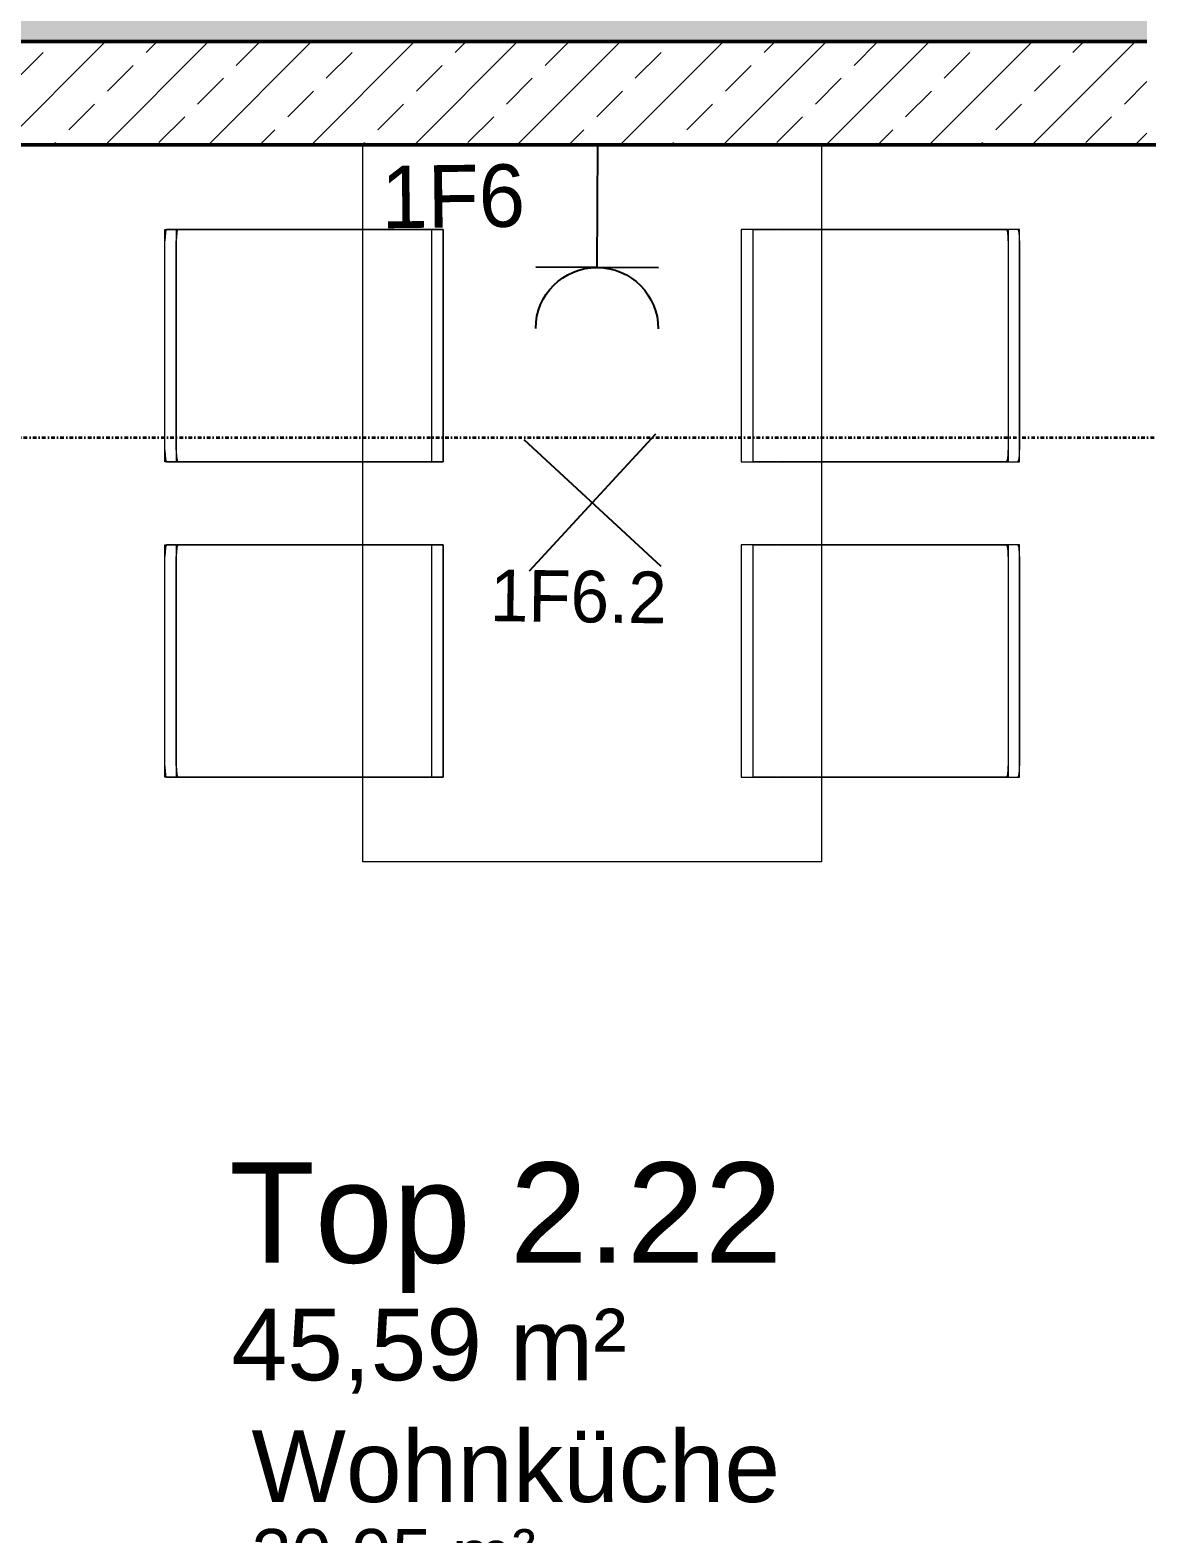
# Model space of a CAD drawing. Header units: metres. Extents: x -17679 to 22565, y -12299 to 33430.
# Drawn here: x 6847 to 8795, y 17668 to 20290 of the extents above; entities that cross this region are included whole.
import ezdxf
from ezdxf.enums import TextEntityAlignment as Align

# ---------------------------------------------------------------- set-up
doc = ezdxf.new("R2010")
doc.units = ezdxf.units.M
doc.linetypes.add('Strich Punkt Mittel', pattern=[0.015875, 0.00635, -0.004763, 0, -0.004763])
doc.layers.get('0').update_dxf_attribs({"color": 252})
for name, color, linetype, lineweight in [('A_Moebel', 6, 'Continuous', 13), ('A_Raeume_', 7, 'Continuous', 5), ('A_Raeume_Beschriftung_', 7, 'Continuous', 9), ('A_Raster_', 1, 'Continuous', 9), ('A_Waende', 7, 'Continuous', 13)]:
    doc.layers.add(name, color=color, linetype=linetype, lineweight=lineweight)
doc.layers.add('E_Steckdose+Schalter', color=150, linetype='Continuous', true_color=0x0b6cf4)
doc.styles.add('Arial_1', font='arial.ttf', dxfattribs={"height": 0.175})
doc.styles.add('Arial_2', font='arial.ttf', dxfattribs={"height": 0.09})
doc.styles.add('Arial_4', font='arial.ttf', dxfattribs={"height": 0.125})
doc.styles.add('ET_LEGENDE - Wohnung$0$ROMANS', font='romans.shx', dxfattribs={"width": 0.6})

# ---------------------------------------------------------------- blocks, each defined once
blk = doc.blocks.new('*U543')
for p, q in [((-70.7, -70.7), (70.7, 70.7)), ((70.7, -70.7), (-70.7, 70.7))]:
    blk.add_line(p, q)
at = {"style": 'ET_LEGENDE - Wohnung$0$ROMANS', "width": 0.6, "flags": 1}
for tag, p in [('RAUMBUCHNUMMER', (0, -400)), ('ANLAGE', (0, -550))]:
    blk.add_attdef(tag, text='', height=100, dxfattribs=at).set_placement(p, align=Align.MIDDLE)
for tag, p in [('TEILANLAGE_NR', (0, -700)), ('KOMPONENTE', (0, -850)), ('KOMPONENTE_NR', (0, -1000)), ('BEZEICHNUNG', (0, -1150)), ('TYP', (0, -1300)), ('HERSTELLER', (0, -1450)), ('MODEL', (0, -1600)), ('LEISTUNG_MAX', (0, -1750)), ('SPEZIFISCH_1', (0, -1900)), ('SPEZIFISCH_2', (0, -2050)), ('SPEZIFISCH_3', (0, -2200)), ('SPEZIFISCH_4', (0, -2350)), ('SPEZIFISCH_5', (0, -2500)), ('GEWERKE_CODE', (0, -2650)), ('LV_POS', (0, -2800)), ('ZAEHLER', (0, -2950)), ('PLATZHALTER_1', (0, -3100)), ('PLATZHALTER_2', (0, -3250)), ('PLATZHALTER_3', (0, -3400)), ('JOBLISTE_VDMA', (0, -3550)), ('ET_SPEZIFISCH_1', (0, -3700)), ('ET_SPEZIFISCH_2', (0, -3850)), ('ET_SPEZIFISCH_3', (0, -4000)), ('ET_SPEZIFISCH_4', (0, -4150)), ('ET_SPEZIFISCH_5', (0, -4300)), ('ET_SPEZIFISCH_6', (0, -4450)), ('ET_SPEZIFISCH_7', (0, -4600))]:
    blk.add_attdef(tag, text='', height=100, dxfattribs=at).set_placement(p, align=Align.MIDDLE_CENTER)
blk = doc.blocks.new('*U553')
for p, q in [((62.5, 0), (-62.5, 0)), ((0, 0), (0, -125))]:
    blk.add_line(p, q)
blk.add_arc((0, 62.5), 62.5, 180, 0)
at = {"style": 'ET_LEGENDE - Wohnung$0$ROMANS', "width": 0.8, "flags": 1}
for tag, p in [('RAUMBUCHNUMMER', (0, -425)), ('ANLAGE', (0, -595.4)), ('TEILANLAGE_NR', (0, -755.5)), ('KOMPONENTE', (0, -901.3)), ('KOMPONENTE_NR', (0, -1063.3)), ('BEZEICHNUNG', (0, -1205.6)), ('TYP', (0, -1346.7)), ('HERSTELLER', (0, -1514.1)), ('MODEL', (0, -1677.3)), ('LEISTUNG_MAX', (0, -1851.5)), ('SPEZIFISCH_1', (0, -2012.8)), ('SPEZIFISCH_2', (0, -2200)), ('SPEZIFISCH_3', (0, -2374.2)), ('SPEZIFISCH_4', (0, -2548.5)), ('SPEZIFISCH_5', (0, -2722.7)), ('GEWERKE_CODE', (0, -2897)), ('LV_POS', (0, -3071.2)), ('ZAEHLER', (0, -3245.5)), ('PLATZHALTER_1', (0, -3419.7)), ('PLATZHALTER_2', (0, -3594)), ('PLATZHALTER_3', (0, -3768.2)), ('JOBLISTE_VDMA', (0, -3942.5)), ('ET_SPEZIFISCH_1', (0, -4116.7)), ('ET_SPEZIFISCH_2', (0, -4291)), ('ET_SPEZIFISCH_3', (0, -4465.2)), ('ET_SPEZIFISCH_4', (0, -4639.5)), ('ET_SPEZIFISCH_5', (0, -4813.7)), ('ET_SPEZIFISCH_6', (0, -4988)), ('ET_SPEZIFISCH_7', (0, -5162.2))]:
    blk.add_attdef(tag, text='', height=100, dxfattribs=at).set_placement(p, align=Align.MIDDLE)
blk = doc.blocks.new('Moeb_Esstisch_rechteckig_bear - 125 x 80-V29-263_PP_03DG_BT2')
at = {"layer": 'A_Moebel', "color": 8}
for p, q in [((-1.4191, 0.7452), (-1.4391, 0.7452)), ((-1.4391, 0.7452), (-1.4391, 0.7423)), ((-1.4391, 0.7423), (-1.4391, 0.4)), ((-1.4391, 0.7423), (-1.4391, 0.7225)), ((-1.4391, 0.7423), (-1.4391, 0.6914)), ((-1.0541, 0.7452), (-1.4191, 0.7452)), ((-1.4191, 0.7452), (-1.0541, 0.7452)), ((-1.0341, 0.7452), (-1.0541, 0.7452)), ((-1.0341, 0.7423), (-1.0341, 0.7452)), ((-1.0341, 0.4), (-1.0341, 0.7423)), ((-1.0341, 0.7225), (-1.0341, 0.7423)), ((-1.0341, 0.6914), (-1.0341, 0.7423)), ((-0.8691, 0.7452), (-0.8891, 0.7452)), ((-0.8891, 0.7452), (-0.8891, 0.7423)), ((-0.8891, 0.7423), (-0.8891, 0.4)), ((-0.8891, 0.7423), (-0.8891, 0.7225)), ((-0.8891, 0.7423), (-0.8891, 0.6914)), ((-0.5041, 0.7452), (-0.8691, 0.7452)), ((-0.8691, 0.7452), (-0.5041, 0.7452)), ((-0.4841, 0.7452), (-0.5041, 0.7452)), ((-0.4841, 0.7423), (-0.4841, 0.7452)), ((-0.4841, 0.4), (-0.4841, 0.7423)), ((-0.4841, 0.7225), (-0.4841, 0.7423)), ((-0.4841, 0.6914), (-0.4841, 0.7423)), ((-1.4391, 0.7255), (-1.4385, 0.7255)), ((-1.4391, 0.6716), (-1.4391, 0.7225)), ((-1.4384, 0.7255), (-1.4365, 0.7255)), ((-1.4364, 0.7255), (-1.4334, 0.7255)), ((-1.4332, 0.7255), (-1.4291, 0.7255)), ((-1.4291, 0.7255), (-1.4243, 0.7255)), ((-1.4242, 0.7255), (-1.4191, 0.7255)), ((-1.4191, 0.7255), (-1.0541, 0.7255)), ((-1.4191, 0.7255), (-1.0541, 0.7255)), ((-1.0541, 0.7255), (-1.0489, 0.7255)), ((-1.0489, 0.7255), (-1.0442, 0.7255)), ((-1.0441, 0.7255), (-1.0401, 0.7255)), ((-1.0399, 0.7255), (-1.037, 0.7255)), ((-1.0367, 0.7255), (-1.035, 0.7255)), ((-1.0347, 0.7255), (-1.0342, 0.7255)), ((-1.0341, 0.7225), (-1.0341, 0.6716)), ((-0.8891, 0.7255), (-0.8885, 0.7255)), ((-0.8891, 0.6716), (-0.8891, 0.7225)), ((-0.8884, 0.7255), (-0.8865, 0.7255)), ((-0.8864, 0.7255), (-0.8834, 0.7255)), ((-0.8832, 0.7255), (-0.8791, 0.7255)), ((-0.8791, 0.7255), (-0.8743, 0.7255)), ((-0.8742, 0.7255), (-0.8691, 0.7255)), ((-0.8691, 0.7255), (-0.5041, 0.7255)), ((-0.8691, 0.7255), (-0.5041, 0.7255)), ((-0.5041, 0.7255), (-0.4989, 0.7255)), ((-0.4989, 0.7255), (-0.4942, 0.7255)), ((-0.4941, 0.7255), (-0.4901, 0.7255)), ((-0.4899, 0.7255), (-0.487, 0.7255)), ((-0.4867, 0.7255), (-0.485, 0.7255)), ((-0.4847, 0.7255), (-0.4842, 0.7255)), ((-0.4841, 0.7225), (-0.4841, 0.6716)), ((-1.4391, 0.6914), (-1.4391, 0.6868)), ((-1.4391, 0.6868), (-1.4391, 0.6783)), ((-1.0341, 0.6868), (-1.0341, 0.6914)), ((-1.0341, 0.6783), (-1.0341, 0.6868)), ((-0.8891, 0.6914), (-0.8891, 0.6868)), ((-0.8891, 0.6868), (-0.8891, 0.6783)), ((-0.4841, 0.6868), (-0.4841, 0.6914)), ((-0.4841, 0.6783), (-0.4841, 0.6868)), ((-1.4391, 0.6783), (-1.4391, 0.6663)), ((-1.4391, 0.6193), (-1.4391, 0.6716)), ((-1.4391, 0.6663), (-1.4391, 0.6517)), ((-1.0341, 0.6663), (-1.0341, 0.6783)), ((-1.0341, 0.6716), (-1.0341, 0.6193)), ((-1.0341, 0.6517), (-1.0341, 0.6663)), ((-0.8891, 0.6783), (-0.8891, 0.6663)), ((-0.8891, 0.6193), (-0.8891, 0.6716)), ((-0.8891, 0.6663), (-0.8891, 0.6517)), ((-0.4841, 0.6663), (-0.4841, 0.6783)), ((-0.4841, 0.6716), (-0.4841, 0.6193)), ((-0.4841, 0.6517), (-0.4841, 0.6663)), ((-1.4391, 0.6517), (-1.4391, 0.6353)), ((-1.4391, 0.6353), (-1.4391, 0.6181)), ((-1.0341, 0.6353), (-1.0341, 0.6517)), ((-1.0341, 0.6181), (-1.0341, 0.6353)), ((-0.8891, 0.6517), (-0.8891, 0.6353)), ((-0.8891, 0.6353), (-0.8891, 0.6181)), ((-0.4841, 0.6353), (-0.4841, 0.6517)), ((-0.4841, 0.6181), (-0.4841, 0.6353)), ((-1.4391, 0.4), (-1.4391, 0.6193)), ((-1.4391, 0.6181), (-1.4391, 0.4)), ((-1.0341, 0.6193), (-1.0341, 0.4)), ((-1.0341, 0.4), (-1.0341, 0.6181)), ((-0.8891, 0.4), (-0.8891, 0.6193)), ((-0.8891, 0.6181), (-0.8891, 0.4)), ((-0.4841, 0.6193), (-0.4841, 0.4)), ((-0.4841, 0.4), (-0.4841, 0.6181)), ((-1.5866, 0.4), (-0.3366, 0.4)), ((-1.5866, 0.4), (-0.3366, 0.4)), ((-1.4391, 0.4), (-1.4391, 0.2599)), ((-1.4391, 0.4), (-1.4391, 0.3221)), ((-1.4391, 0.3232), (-1.4391, 0.4)), ((-1.0341, 0.2599), (-1.0341, 0.4)), ((-1.0341, 0.4), (-1.0341, 0.3232)), ((-1.0341, 0.3221), (-1.0341, 0.4)), ((-0.8891, 0.4), (-0.8891, 0.2599)), ((-0.8891, 0.4), (-0.8891, 0.3221)), ((-0.8891, 0.3232), (-0.8891, 0.4)), ((-0.4841, 0.2599), (-0.4841, 0.4)), ((-0.4841, 0.4), (-0.4841, 0.3232)), ((-0.4841, 0.3221), (-0.4841, 0.4)), ((-0.3366, 0.4), (-0.3366, -0.4)), ((-0.3366, 0.4), (-0.3366, -0.4)), ((-1.4391, 0.3232), (-1.4391, 0.2599)), ((-1.4391, 0.2932), (-1.4391, 0.3221)), ((-1.0341, 0.2599), (-1.0341, 0.3232)), ((-1.0341, 0.3221), (-1.0341, 0.3117)), ((-0.8891, 0.3232), (-0.8891, 0.2599)), ((-0.8891, 0.2932), (-0.8891, 0.3221)), ((-0.4841, 0.2599), (-0.4841, 0.3232)), ((-0.4841, 0.3221), (-0.4841, 0.2932)), ((-1.4391, 0.2798), (-1.4391, 0.2928)), ((-1.0341, 0.3117), (-1.0341, 0.2932)), ((-1.0341, 0.2928), (-1.0341, 0.2818)), ((-0.8891, 0.2863), (-0.8891, 0.2928)), ((-0.4841, 0.2928), (-0.4841, 0.2863)), ((-1.4391, 0.2798), (-1.4391, 0.2599)), ((-1.4391, 0.2798), (-1.0341, 0.2798)), ((-1.0341, 0.2818), (-1.0341, 0.2798)), ((-1.0341, 0.2599), (-1.0341, 0.2798)), ((-0.8891, 0.2798), (-0.8891, 0.2863)), ((-0.8891, 0.2798), (-0.8891, 0.2599)), ((-0.8891, 0.2798), (-0.4841, 0.2798)), ((-0.4841, 0.2863), (-0.4841, 0.2798)), ((-0.4841, 0.2599), (-0.4841, 0.2798)), ((-1.4391, 0.2599), (-1.0341, 0.2599)), ((-1.4391, 0.2599), (-1.0341, 0.2599)), ((-0.8891, 0.2599), (-0.4841, 0.2599)), ((-0.8891, 0.2599), (-0.4841, 0.2599)), ((-1.4391, -0.2599), (-1.0341, -0.2599)), ((-1.4391, -0.4), (-1.4391, -0.2599)), ((-1.4391, -0.2599), (-1.4391, -0.3232)), ((-1.4391, -0.2599), (-1.4391, -0.2798)), ((-1.0341, -0.2599), (-1.4391, -0.2599)), ((-1.0341, -0.2599), (-1.0341, -0.4)), ((-1.0341, -0.2798), (-1.0341, -0.2599)), ((-1.0341, -0.3232), (-1.0341, -0.2599)), ((-0.8891, -0.2599), (-0.4841, -0.2599)), ((-0.8891, -0.4), (-0.8891, -0.2599)), ((-0.8891, -0.2599), (-0.8891, -0.3232)), ((-0.8891, -0.2599), (-0.8891, -0.2798)), ((-0.4841, -0.2599), (-0.8891, -0.2599)), ((-0.4841, -0.2599), (-0.4841, -0.4)), ((-0.4841, -0.2798), (-0.4841, -0.2599)), ((-0.4841, -0.3232), (-0.4841, -0.2599)), ((-1.4391, -0.2863), (-1.4391, -0.2798)), ((-1.0341, -0.2798), (-1.4391, -0.2798)), ((-1.4391, -0.2928), (-1.4391, -0.2863)), ((-1.0341, -0.2798), (-1.0341, -0.2928)), ((-0.8891, -0.2863), (-0.8891, -0.2798)), ((-0.4841, -0.2798), (-0.8891, -0.2798)), ((-0.8891, -0.2928), (-0.8891, -0.2863)), ((-0.4841, -0.2798), (-0.4841, -0.2818)), ((-0.4841, -0.2818), (-0.4841, -0.2863)), ((-0.4841, -0.2863), (-0.4841, -0.2928)), ((-1.4391, -0.3221), (-1.4391, -0.2932)), ((-1.0341, -0.2932), (-1.0341, -0.3018)), ((-1.0341, -0.3018), (-1.0341, -0.3221)), ((-0.8891, -0.3221), (-0.8891, -0.2932)), ((-0.4841, -0.2932), (-0.4841, -0.3117)), ((-0.4841, -0.3117), (-0.4841, -0.3221)), ((-1.4391, -0.3221), (-1.4391, -0.4)), ((-1.4391, -0.4), (-1.4391, -0.3232)), ((-1.0341, -0.4), (-1.0341, -0.3221)), ((-1.0341, -0.3232), (-1.0341, -0.4)), ((-0.8891, -0.3221), (-0.8891, -0.4)), ((-0.8891, -0.4), (-0.8891, -0.3232)), ((-0.4841, -0.4), (-0.4841, -0.3221)), ((-0.4841, -0.3232), (-0.4841, -0.4)), ((-0.3366, -0.4), (-1.5866, -0.4)), ((-0.3366, -0.4), (-1.5866, -0.4)), ((-1.4391, -0.7423), (-1.4391, -0.4)), ((-1.4391, -0.6193), (-1.4391, -0.4)), ((-1.4391, -0.4), (-1.4391, -0.6181)), ((-1.0341, -0.4), (-1.0341, -0.7423)), ((-1.0341, -0.6181), (-1.0341, -0.4)), ((-1.0341, -0.4), (-1.0341, -0.6193)), ((-0.8891, -0.7423), (-0.8891, -0.4)), ((-0.8891, -0.6193), (-0.8891, -0.4)), ((-0.8891, -0.4), (-0.8891, -0.6181)), ((-0.4841, -0.4), (-0.4841, -0.7423)), ((-0.4841, -0.6181), (-0.4841, -0.4)), ((-0.4841, -0.4), (-0.4841, -0.6193)), ((-1.4391, -0.6181), (-1.4391, -0.6353)), ((-1.4391, -0.6716), (-1.4391, -0.6193)), ((-1.0341, -0.6353), (-1.0341, -0.6181)), ((-1.0341, -0.6193), (-1.0341, -0.6716)), ((-0.8891, -0.6181), (-0.8891, -0.6353)), ((-0.8891, -0.6716), (-0.8891, -0.6193)), ((-0.4841, -0.6353), (-0.4841, -0.6181)), ((-0.4841, -0.6193), (-0.4841, -0.6716)), ((-1.4391, -0.6353), (-1.4391, -0.6517)), ((-1.4391, -0.6517), (-1.4391, -0.6663)), ((-1.0341, -0.6517), (-1.0341, -0.6353)), ((-1.0341, -0.6663), (-1.0341, -0.6517)), ((-0.8891, -0.6353), (-0.8891, -0.6517)), ((-0.8891, -0.6517), (-0.8891, -0.6663)), ((-0.4841, -0.6517), (-0.4841, -0.6353)), ((-0.4841, -0.6663), (-0.4841, -0.6517)), ((-1.4391, -0.6663), (-1.4391, -0.6783)), ((-1.4391, -0.7225), (-1.4391, -0.6716)), ((-1.4391, -0.6783), (-1.4391, -0.6868)), ((-1.0341, -0.6783), (-1.0341, -0.6663)), ((-1.0341, -0.6716), (-1.0341, -0.7225)), ((-1.0341, -0.6868), (-1.0341, -0.6783)), ((-0.8891, -0.6663), (-0.8891, -0.6783)), ((-0.8891, -0.7225), (-0.8891, -0.6716)), ((-0.8891, -0.6783), (-0.8891, -0.6868)), ((-0.4841, -0.6783), (-0.4841, -0.6663)), ((-0.4841, -0.6716), (-0.4841, -0.7225)), ((-0.4841, -0.6868), (-0.4841, -0.6783)), ((-1.4391, -0.6868), (-1.4391, -0.6914)), ((-1.4391, -0.6914), (-1.4391, -0.7423)), ((-1.0341, -0.6914), (-1.0341, -0.6868)), ((-1.0341, -0.7423), (-1.0341, -0.6914)), ((-0.8891, -0.6868), (-0.8891, -0.6914)), ((-0.8891, -0.6914), (-0.8891, -0.7423)), ((-0.4841, -0.6914), (-0.4841, -0.6868)), ((-0.4841, -0.7423), (-0.4841, -0.6914)), ((-1.4391, -0.7225), (-1.4391, -0.7423)), ((-1.4391, -0.7255), (-1.4385, -0.7255)), ((-1.4384, -0.7255), (-1.4365, -0.7255)), ((-1.4364, -0.7255), (-1.4334, -0.7255)), ((-1.4332, -0.7255), (-1.4291, -0.7255)), ((-1.4291, -0.7255), (-1.4243, -0.7255)), ((-1.4242, -0.7255), (-1.4191, -0.7255)), ((-1.4191, -0.7255), (-1.0541, -0.7255)), ((-1.0541, -0.7255), (-1.4191, -0.7255)), ((-1.0541, -0.7255), (-1.0489, -0.7255)), ((-1.0489, -0.7255), (-1.0442, -0.7255)), ((-1.0441, -0.7255), (-1.0401, -0.7255)), ((-1.0399, -0.7255), (-1.037, -0.7255)), ((-1.0367, -0.7255), (-1.035, -0.7255)), ((-1.0347, -0.7255), (-1.0342, -0.7255)), ((-1.0341, -0.7423), (-1.0341, -0.7225)), ((-0.8891, -0.7225), (-0.8891, -0.7423)), ((-0.8891, -0.7255), (-0.8885, -0.7255)), ((-0.8884, -0.7255), (-0.8865, -0.7255)), ((-0.8864, -0.7255), (-0.8834, -0.7255)), ((-0.8832, -0.7255), (-0.8791, -0.7255)), ((-0.8791, -0.7255), (-0.8743, -0.7255)), ((-0.8742, -0.7255), (-0.8691, -0.7255)), ((-0.8691, -0.7255), (-0.5041, -0.7255)), ((-0.5041, -0.7255), (-0.8691, -0.7255)), ((-0.5041, -0.7255), (-0.4989, -0.7255)), ((-0.4989, -0.7255), (-0.4942, -0.7255)), ((-0.4941, -0.7255), (-0.4901, -0.7255)), ((-0.4899, -0.7255), (-0.487, -0.7255)), ((-0.4867, -0.7255), (-0.485, -0.7255)), ((-0.4847, -0.7255), (-0.4842, -0.7255)), ((-0.4841, -0.7423), (-0.4841, -0.7225)), ((-1.4391, -0.7452), (-1.4391, -0.7423)), ((-1.4191, -0.7452), (-1.4391, -0.7452)), ((-1.0541, -0.7452), (-1.4191, -0.7452)), ((-1.0541, -0.7452), (-1.4191, -0.7452)), ((-1.0341, -0.7452), (-1.0541, -0.7452)), ((-1.0341, -0.7423), (-1.0341, -0.7452)), ((-0.8891, -0.7452), (-0.8891, -0.7423)), ((-0.8691, -0.7452), (-0.8891, -0.7452)), ((-0.5041, -0.7452), (-0.8691, -0.7452)), ((-0.5041, -0.7452), (-0.8691, -0.7452)), ((-0.4841, -0.7452), (-0.5041, -0.7452)), ((-0.4841, -0.7423), (-0.4841, -0.7452))]:
    blk.add_line(p, q, dxfattribs=at)
for centre, major_axis, start_param, end_param in [((-1.4191, 0.7423), (-0.02, 0), 4.712389, 6.283185), ((-1.0541, 0.7423), (-0.02, 0), 3.141593, 4.712389), ((-0.8691, 0.7423), (0.02, 0), 1.570796, 3.141593), ((-0.5041, 0.7423), (0.02, 0), 0, 1.570796), ((-1.4191, 0.7225), (-0.02, 0), 4.712389, 6.283185), ((-1.0541, 0.7225), (0.02, 0), 0, 1.570796), ((-0.8691, 0.7225), (-0.02, 0), 4.712389, 6.283185), ((-0.5041, 0.7225), (0.02, 0), 0, 1.570796), ((-1.4191, -0.7225), (0.02, 0), 3.141593, 4.712389), ((-1.0541, -0.7225), (-0.02, 0), 1.570796, 3.141593), ((-0.8691, -0.7225), (-0.02, 0), 0, 1.570796), ((-0.5041, -0.7225), (0.02, 0), 4.712389, 6.283185), ((-1.4191, -0.7423), (0.02, 0), 3.141593, 4.712389), ((-1.0541, -0.7423), (0.02, 0), 4.712389, 6.283185), ((-0.8691, -0.7423), (0.02, 0), 3.141593, 4.712389), ((-0.5041, -0.7423), (-0.02, 0), 1.570796, 3.141593)]:
    blk.add_ellipse(centre, major_axis=major_axis, ratio=0.147809, start_param=start_param, end_param=end_param, dxfattribs=at)
blk = doc.blocks.new('6546546')
at = {"layer": 'A_Waende', "lineweight": 5, "true_color": 0x636466}
h = blk.add_hatch(dxfattribs=at)
h.set_pattern_fill('FP_35', color=251, angle=-112.36, style=0, pattern_type=2)
h.set_pattern_definition([(224.998, (-43.00512, 76.53905), (-0.1270123, -0.2539954), [0.02245, -0.15715]), (224.998, (-43.053, 76.427905), (-0.1270123, -0.2539954), [0.02245, -0.15715]), (224.998, (-43.06882, 76.539295), (-0.1270123, -0.2539954), [0.02245, -0.15715]), (224.998, (-43.1167, 76.42815), (-0.1270123, -0.2539954), [0.02245, -0.15715]), (251.563, (-43.021435, 76.52305), (-0.1270184, -0.5079932), [0.0502, -0.35141]), (251.563, (-43.03768, 76.475667), (-0.1270184, -0.5079932), [0.0502, -0.35141]), (251.563, (-43.08513, 76.5233), (-0.1270184, -0.5079932), [0.0502, -0.35141]), (251.563, (-43.10045, 76.475536), (-0.1270184, -0.5079932), [0.0502, -0.35141]), (314.998, (-43.02162, 76.42797), (-0.1269946, 0.2540043), [0.02245, -0.15715]), (314.998, (-43.06882, 76.539295), (-0.1269946, 0.2540043), [0.02245, -0.15715]), (314.998, (-43.08531, 76.42822), (-0.1269946, 0.2540043), [0.02245, -0.15715]), (314.998, (-43.13289, 76.53862), (-0.1269946, 0.2540043), [0.02245, -0.15715]), (288.433, (-43.03768, 76.475667), (-0.12698295, 0.5080021), [0.0502, -0.35141]), (288.433, (-43.05282, 76.522983), (-0.12698295, 0.5080021), [0.0502, -0.35141]), (288.433, (-43.10045, 76.475536), (-0.12698295, 0.5080021), [0.0502, -0.35141]), (288.433, (-43.116513, 76.523233), (-0.12698295, 0.5080021), [0.0502, -0.35141])])
h.paths.add_polyline_path([(-40.9281, 76.4764), (-40.9281, 76.4765), (-40.9281, 76.5264), (-45.0956, 76.5265), (-45.0956, 76.4765), (-41.0754, 76.4764)])
h = blk.add_hatch(dxfattribs=at)
h.set_pattern_fill('FP_2', color=251, style=0, pattern_type=2)
h.set_pattern_definition([(45, (0, 0), (-0.08980256, 0.08980256), []), (45, (0.0898, 0), (-0.08980256, 0.08980256), [0.0635, -0.03175])])
h.paths.add_polyline_path([(-40.9281, 76.2964), (-40.9281, 76.4764), (-45.0281, 76.4764), (-45.0281, 76.2965), (-41.0754, 76.2964)])
h.paths.add_polyline_path([(-44.9281, 76.2965), (-44.9281, 76.2965), (-44.9281, 76.3146)])
at = {"layer": 'A_Raeume_', "color": 251, "true_color": 0x636466, "flags": 128}
blk.add_lwpolyline([(-37.7082, 73.2337), (-37.7081, 76.2963), (-40.8281, 76.2964), (-40.9281, 76.2964), (-44.9281, 76.2965), (-44.9282, 73.8965), (-43.1731, 73.8965), (-43.1731, 73.2338), (-41.5956, 73.2338), (-41.4426, 73.2338)], close=True, dxfattribs=at)
at = {"layer": 'A_Raster_', "color": 251, "linetype": 'Strich Punkt Mittel', "lineweight": 35, "true_color": 0x636466}
blk.add_line((-56.243, 75.7867), (-32.1343, 75.786), dxfattribs=at)
at = {"layer": 'A_Waende', "color": 251, "lineweight": 50, "true_color": 0x636466}
for p, q in [((-40.9281, 76.4764), (-45.2081, 76.4765)), ((-45.0281, 76.2965), (-37.7081, 76.2963))]:
    blk.add_line(p, q, dxfattribs=at)
at = {"layer": 'A_Moebel', "color": 251, "true_color": 0x636466, "rotation": 269.9982758784546}
blk.add_blockref('Moeb_Esstisch_rechteckig_bear - 125 x 80-V29-263_PP_03DG_BT2', (-41.8955, 74.7099), dxfattribs=at)
at = {"layer": 'A_Raeume_Beschriftung_', "color": 251, "true_color": 0x636466, "attachment_point": 1}
for s, insert, char_height, width, style in [('Top 2.22', (-42.5285, 74.5226), 0.175, 1.190506, 'Arial_1'), ('45,59 m²', (-42.5246, 74.2678), 0.125, 0.837763, 'Arial_4'), ('Wohnküche', (-42.4898, 74.0556), 0.125, 1.110337, 'Arial_4'), ('20,95 m²', (-42.4898, 73.8836), 0.09, 0.58924, 'Arial_2')]:
    blk.add_mtext(s, dxfattribs=dict(at, insert=insert, char_height=char_height, width=width, style=style))

msp = doc.modelspace()

# ---------------------------------------------------------------- block references
at = {"xscale": 1000, "yscale": 1000, "zscale": 1000}
msp.add_blockref('6546546', (49723.1, -56206.7), dxfattribs=at)
at = {"layer": 'E_Steckdose+Schalter'}
for name, p, xscale, yscale, zscale, rotation in [('*U553', (7836.3, 19875.9), -1.709411511611679, 1.709411511611679, 1.70941151161168, 179.756945075185), ('*U543', (7827.7, 19465.7), 1.626603779674895, 1.626603779674895, 1.626603779674895, 182.2804756445144)]:
    msp.add_blockref(name, p, dxfattribs=dict(at, xscale=xscale, yscale=yscale, zscale=zscale, rotation=rotation))

# ---------------------------------------------------------------- texts
at = {"color": 212}
for s, height, rotation, p in [('1F6', 108.9, 0.6968, (7460.2, 19944.1)), ('1F6.2', 90.04, 359.2205, (7648.9, 19259.5))]:
    msp.add_text(s, height=height, rotation=rotation, dxfattribs=at).set_placement(p)

doc.saveas('drawing.dxf')
